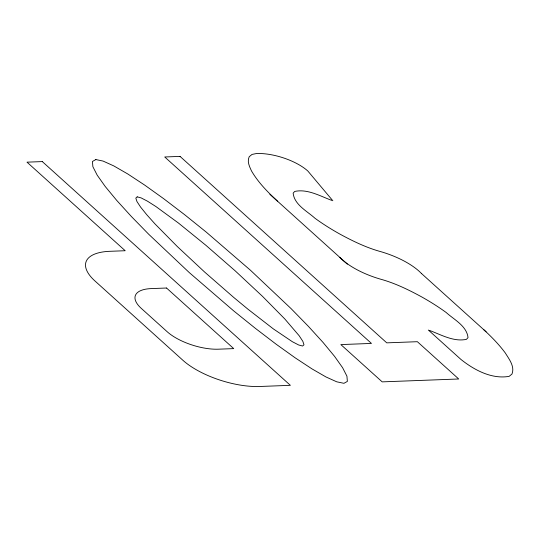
<?xml version="1.0" encoding="UTF-8"?>
<svg xmlns="http://www.w3.org/2000/svg" width="540" height="540" viewBox="0 0 540 540"><rect width="100%" height="100%" fill="white"/><g stroke="black" fill="none" stroke-linecap="round" stroke-linejoin="round"><path stroke-width="0.81" d="M331.661 200.347C320.011 196.04 307.523 188.71 294.746 191.423L293.146 193.151C294.32 204.775 307.152 211.14 315.036 218.302A154.298 62.269 17.3 0 0 340.342 234.34C353.288 241.346 366.674 247.806 380.923 251.694A53.041 21.404 17.3 0 1 421.389 273.436M429.509 330.433C441.16 334.739 453.654 342.07 466.425 339.356L468.025 337.628C466.85 326.005 454.019 319.633 446.135 312.471A154.298 62.269 17.3 0 0 420.829 296.44C407.882 289.433 394.497 282.967 380.248 279.086A53.048 21.404 17.3 0 1 339.781 257.344M421.531 273.557L486.128 331.823M428.342 330.028L460.991 359.478C474.262 370.062 491.731 379.397 509.152 376.353L511.974 374.051C515.005 366.471 509.051 359.093 505.285 352.957C498.913 344.365 491.407 336.717 483.543 329.495M269.879 194.299L347.335 264.154M277.627 201.285C267.86 192.226 258.322 182.628 251.566 171.052C249.487 166.664 246.908 161.541 249.203 156.722L252.025 154.427L256.554 153.515A38.381 15.491 17.3 0 1 307.827 171.011L332.836 200.752M137.214 196.864L135.81 198.092L136.964 201.555L140.636 207.144L146.718 214.677L155.027 223.945L177.242 246.476L204.599 272.018L233.8 297.493L247.995 309.231L273.409 328.941L292.37 341.719L298.674 344.986L302.589 346.019L303.993 344.79L302.839 341.327L299.16 335.738L284.776 318.938L262.562 296.406L235.204 270.864L205.997 245.39L178.47 223.06L155.939 206.564L147.434 201.163L141.122 197.897L137.214 196.864M95.864 159.57L92.434 161.474L92.88 166.712L97.18 175.136L105.212 186.482L116.728 200.414L131.375 216.506L148.716 234.266L189.29 272.592L233.564 310.784L255.413 328.374L276.183 344.237L295.245 357.878L312.012 368.901L325.985 376.961L336.737 381.814L343.933 383.312L347.369 381.409L346.923 376.171L342.623 367.747L334.591 356.4L323.075 342.468L308.421 326.376L291.08 308.617L250.506 270.29L206.24 232.099L184.39 214.508L163.62 198.653L144.558 185.004L127.784 173.981L113.812 165.922L103.066 161.069L95.864 159.57M42.302 161.588L27 162.162L125.192 250.729L109.89 251.303A57.571 23.234 17.3 0 0 94.993 281.003L182.851 360.241A57.571 23.234 17.3 0 0 259.767 386.485L290.372 385.331L42.302 161.588M180.036 156.398L164.727 156.978L371.452 343.426L340.848 344.581L382.192 381.868L458.71 378.986L417.366 341.699L386.762 342.853L180.036 156.398M166.543 288.016L151.234 288.596A38.387 15.491 17.3 0 0 141.298 308.394L167.144 331.702A38.381 15.491 17.3 0 0 218.423 349.191L233.726 348.617L166.543 288.016"/></g></svg>
